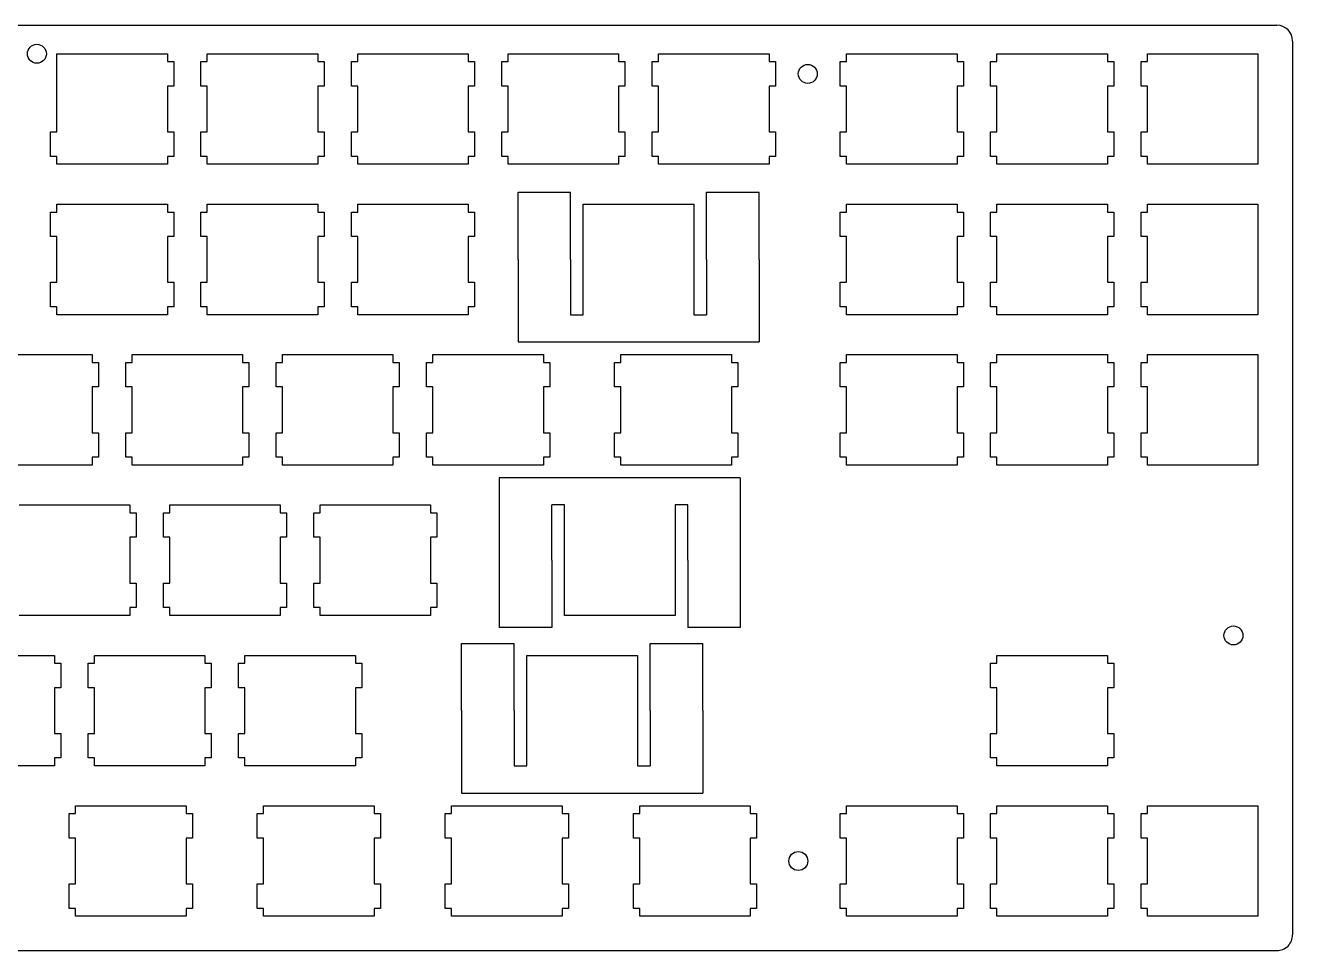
# Model space of a CAD drawing. Header units: millimetres. Extents: x 73 to 424, y 137 to 254.
# Drawn here: x 263.5 to 424, y 136.7 to 253.9 of the extents above; entities that cross this region are included whole.
import ezdxf

# ---------------------------------------------------------------- set-up
doc = ezdxf.new("R2010")
doc.units = ezdxf.units.MM

msp = doc.modelspace()

# ---------------------------------------------------------------- linework, layer by layer
at = {"linetype": 'Continuous'}
for p, q in [((74.57, 253.88), (421.98, 253.88)), ((423.98, 251.88), (423.98, 138.68)), ((325.88, 224.23), (325.88, 232.74)), ((325.88, 232.74), (332.53, 232.74)), ((332.53, 224.23), (332.53, 232.74)), ((349.75, 224.23), (349.75, 232.74)), ((349.75, 232.74), (356.41, 232.74)), ((356.41, 224.23), (356.41, 232.74)), ((334.14, 217.23), (334.14, 231.23)), ((348.14, 231.23), (348.14, 217.23)), ((325.88, 224.23), (325.88, 213.78)), ((332.53, 224.23), (332.53, 217.23)), ((349.75, 224.23), (349.75, 217.23)), ((356.41, 224.23), (356.41, 213.78)), ((332.53, 217.23), (334.14, 217.23)), ((348.14, 217.23), (349.75, 217.23)), ((325.88, 213.78), (356.41, 213.78)), ((323.5, 196.57), (323.5, 177.62)), ((354.03, 196.57), (323.5, 196.57)), ((354.03, 196.57), (354.03, 177.62)), ((330.15, 186.13), (330.15, 193.13)), ((331.76, 193.13), (330.15, 193.13)), ((331.76, 179.13), (331.76, 193.13)), ((347.37, 193.13), (345.76, 193.13)), ((345.76, 193.13), (345.76, 179.13)), ((347.37, 186.13), (347.37, 193.13)), ((330.15, 186.13), (330.15, 177.62)), ((347.37, 186.13), (347.37, 177.62)), ((330.15, 177.62), (323.5, 177.62)), ((354.03, 177.62), (347.37, 177.62)), ((318.73, 167.08), (318.73, 175.59)), ((318.73, 175.59), (325.39, 175.59)), ((325.39, 167.08), (325.39, 175.59)), ((342.61, 167.08), (342.61, 175.59)), ((342.61, 175.59), (349.27, 175.59)), ((349.27, 167.08), (349.27, 175.59)), ((327, 160.08), (327, 174.08)), ((341, 174.08), (341, 160.08)), ((318.73, 167.08), (318.73, 156.63)), ((325.39, 167.08), (325.39, 160.08)), ((342.61, 167.08), (342.61, 160.08)), ((349.27, 167.08), (349.27, 156.63)), ((325.39, 160.08), (327, 160.08)), ((341, 160.08), (342.61, 160.08)), ((318.73, 156.63), (349.27, 156.63)), ((183.74, 136.68), (421.98, 136.68))]:
    msp.add_line(p, q, dxfattribs=at)
at = {"color": 0}
for p, q in [((267.47, 240.38), (267.47, 250.28)), ((267.47, 250.28), (281.47, 250.28)), ((281.47, 250.28), (281.47, 249.28)), ((281.47, 249.28), (282.27, 249.28)), ((282.27, 249.28), (282.27, 246.18)), ((285.72, 246.18), (285.72, 249.28)), ((285.72, 249.28), (286.52, 249.28)), ((286.52, 249.28), (286.52, 250.28)), ((286.52, 250.28), (300.52, 250.28)), ((300.52, 250.28), (300.52, 249.28)), ((300.52, 249.28), (301.32, 249.28)), ((301.32, 249.28), (301.32, 246.18)), ((304.77, 246.18), (304.77, 249.28)), ((304.77, 249.28), (305.57, 249.28)), ((305.57, 249.28), (305.57, 250.28)), ((305.57, 250.28), (319.57, 250.28)), ((319.57, 250.28), (319.57, 249.28)), ((319.57, 249.28), (320.37, 249.28)), ((320.37, 249.28), (320.37, 246.18)), ((323.82, 246.18), (323.82, 249.28)), ((323.82, 249.28), (324.62, 249.28)), ((324.62, 249.28), (324.62, 250.28)), ((324.62, 250.28), (338.62, 250.28)), ((338.62, 250.28), (338.62, 249.28)), ((338.62, 249.28), (339.42, 249.28)), ((339.42, 249.28), (339.42, 246.18)), ((342.87, 246.18), (342.87, 249.28)), ((342.87, 249.28), (343.67, 249.28)), ((343.67, 249.28), (343.67, 250.28)), ((343.67, 250.28), (357.67, 250.28)), ((357.67, 250.28), (357.67, 249.28)), ((357.67, 249.28), (358.47, 249.28)), ((358.47, 249.28), (358.47, 246.18)), ((366.68, 246.18), (366.68, 249.28)), ((366.68, 249.28), (367.48, 249.28)), ((367.48, 249.28), (367.48, 250.28)), ((367.48, 250.28), (381.48, 250.28)), ((381.48, 250.28), (381.48, 249.28)), ((381.48, 249.28), (382.28, 249.28)), ((382.28, 249.28), (382.28, 246.18)), ((385.73, 246.18), (385.73, 249.28)), ((385.73, 249.28), (386.53, 249.28)), ((386.53, 249.28), (386.53, 250.28)), ((386.53, 250.28), (400.53, 250.28)), ((400.53, 250.28), (400.53, 249.28)), ((400.53, 249.28), (401.33, 249.28)), ((401.33, 249.28), (401.33, 246.18)), ((404.78, 246.18), (404.78, 249.28)), ((404.78, 249.28), (405.58, 249.28)), ((405.58, 249.28), (405.58, 250.28)), ((405.58, 250.28), (419.58, 250.28)), ((419.58, 250.28), (419.58, 249.28)), ((419.58, 249.28), (419.58, 237.28)), ((282.27, 246.18), (281.47, 246.18)), ((281.47, 246.18), (281.47, 240.38)), ((286.52, 246.18), (285.72, 246.18)), ((286.52, 240.38), (286.52, 246.18)), ((301.32, 246.18), (300.52, 246.18)), ((300.52, 246.18), (300.52, 240.38)), ((305.57, 246.18), (304.77, 246.18)), ((305.57, 240.38), (305.57, 246.18)), ((320.37, 246.18), (319.57, 246.18)), ((319.57, 246.18), (319.57, 240.38)), ((324.62, 246.18), (323.82, 246.18)), ((324.62, 240.38), (324.62, 246.18)), ((339.42, 246.18), (338.62, 246.18)), ((338.62, 246.18), (338.62, 240.38)), ((343.67, 246.18), (342.87, 246.18)), ((343.67, 240.38), (343.67, 246.18)), ((358.47, 246.18), (357.67, 246.18)), ((357.67, 246.18), (357.67, 240.38)), ((367.48, 246.18), (366.68, 246.18)), ((367.48, 240.38), (367.48, 246.18)), ((382.28, 246.18), (381.48, 246.18)), ((381.48, 246.18), (381.48, 240.38)), ((386.53, 246.18), (385.73, 246.18)), ((386.53, 240.38), (386.53, 246.18)), ((401.33, 246.18), (400.53, 246.18)), ((400.53, 246.18), (400.53, 240.38)), ((405.58, 246.18), (404.78, 246.18)), ((405.58, 240.38), (405.58, 246.18)), ((266.67, 237.28), (266.67, 240.38)), ((266.67, 240.38), (267.47, 240.38)), ((281.47, 240.38), (282.27, 240.38)), ((282.27, 240.38), (282.27, 237.28)), ((285.72, 237.28), (285.72, 240.38)), ((285.72, 240.38), (286.52, 240.38)), ((300.52, 240.38), (301.32, 240.38)), ((301.32, 240.38), (301.32, 237.28)), ((304.77, 237.28), (304.77, 240.38)), ((304.77, 240.38), (305.57, 240.38)), ((319.57, 240.38), (320.37, 240.38)), ((320.37, 240.38), (320.37, 237.28)), ((323.82, 237.28), (323.82, 240.38)), ((323.82, 240.38), (324.62, 240.38)), ((338.62, 240.38), (339.42, 240.38)), ((339.42, 240.38), (339.42, 237.28)), ((342.87, 237.28), (342.87, 240.38)), ((342.87, 240.38), (343.67, 240.38)), ((357.67, 240.38), (358.47, 240.38)), ((358.47, 240.38), (358.47, 237.28)), ((366.68, 237.28), (366.68, 240.38)), ((366.68, 240.38), (367.48, 240.38)), ((381.48, 240.38), (382.28, 240.38)), ((382.28, 240.38), (382.28, 237.28)), ((385.73, 237.28), (385.73, 240.38)), ((385.73, 240.38), (386.53, 240.38)), ((400.53, 240.38), (401.33, 240.38)), ((401.33, 240.38), (401.33, 237.28)), ((404.78, 237.28), (404.78, 240.38)), ((404.78, 240.38), (405.58, 240.38)), ((267.47, 237.28), (266.67, 237.28)), ((267.47, 236.28), (267.47, 237.28)), ((281.47, 236.28), (267.47, 236.28)), ((281.47, 237.28), (281.47, 236.28)), ((282.27, 237.28), (281.47, 237.28)), ((286.52, 237.28), (285.72, 237.28)), ((286.52, 236.28), (286.52, 237.28)), ((300.52, 236.28), (286.52, 236.28)), ((300.52, 237.28), (300.52, 236.28)), ((301.32, 237.28), (300.52, 237.28)), ((305.57, 237.28), (304.77, 237.28)), ((305.57, 236.28), (305.57, 237.28)), ((319.57, 236.28), (305.57, 236.28)), ((319.57, 237.28), (319.57, 236.28)), ((320.37, 237.28), (319.57, 237.28)), ((324.62, 237.28), (323.82, 237.28)), ((324.62, 236.28), (324.62, 237.28)), ((338.62, 236.28), (324.62, 236.28)), ((338.62, 237.28), (338.62, 236.28)), ((339.42, 237.28), (338.62, 237.28)), ((343.67, 237.28), (342.87, 237.28)), ((343.67, 236.28), (343.67, 237.28)), ((357.67, 236.28), (343.67, 236.28)), ((357.67, 237.28), (357.67, 236.28)), ((358.47, 237.28), (357.67, 237.28)), ((367.48, 237.28), (366.68, 237.28)), ((367.48, 236.28), (367.48, 237.28)), ((381.48, 236.28), (367.48, 236.28)), ((381.48, 237.28), (381.48, 236.28)), ((382.28, 237.28), (381.48, 237.28)), ((386.53, 237.28), (385.73, 237.28)), ((386.53, 236.28), (386.53, 237.28)), ((400.53, 236.28), (386.53, 236.28)), ((400.53, 237.28), (400.53, 236.28)), ((401.33, 237.28), (400.53, 237.28)), ((405.58, 237.28), (404.78, 237.28)), ((405.58, 236.28), (405.58, 237.28)), ((419.58, 236.28), (405.58, 236.28)), ((419.58, 237.28), (419.58, 236.28)), ((267.47, 230.23), (267.47, 231.23)), ((267.47, 231.23), (281.47, 231.23)), ((281.47, 231.23), (281.47, 230.23)), ((286.52, 230.23), (286.52, 231.23)), ((286.52, 231.23), (300.52, 231.23)), ((300.52, 231.23), (300.52, 230.23)), ((305.57, 230.23), (305.57, 231.23)), ((305.57, 231.23), (319.57, 231.23)), ((319.57, 231.23), (319.57, 230.23)), ((334.14, 231.23), (348.14, 231.23)), ((367.48, 230.23), (367.48, 231.23)), ((367.48, 231.23), (381.48, 231.23)), ((381.48, 231.23), (381.48, 230.23)), ((386.53, 230.23), (386.53, 231.23)), ((386.53, 231.23), (400.53, 231.23)), ((400.53, 231.23), (400.53, 230.23)), ((405.58, 230.23), (405.58, 231.23)), ((405.58, 231.23), (419.58, 231.23)), ((419.58, 231.23), (419.58, 227.13)), ((266.67, 227.13), (266.67, 230.23)), ((266.67, 230.23), (267.47, 230.23)), ((281.47, 230.23), (282.27, 230.23)), ((282.27, 230.23), (282.27, 227.13)), ((285.72, 227.13), (285.72, 230.23)), ((285.72, 230.23), (286.52, 230.23)), ((300.52, 230.23), (301.32, 230.23)), ((301.32, 230.23), (301.32, 227.13)), ((304.77, 227.13), (304.77, 230.23)), ((304.77, 230.23), (305.57, 230.23)), ((319.57, 230.23), (320.37, 230.23)), ((320.37, 230.23), (320.37, 227.13)), ((366.68, 227.13), (366.68, 230.23)), ((366.68, 230.23), (367.48, 230.23)), ((381.48, 230.23), (382.28, 230.23)), ((382.28, 230.23), (382.28, 227.13)), ((385.73, 227.13), (385.73, 230.23)), ((385.73, 230.23), (386.53, 230.23)), ((400.53, 230.23), (401.33, 230.23)), ((401.33, 230.23), (401.33, 227.13)), ((404.78, 227.13), (404.78, 230.23)), ((404.78, 230.23), (405.58, 230.23)), ((267.47, 227.13), (266.67, 227.13)), ((267.47, 221.33), (267.47, 227.13)), ((282.27, 227.13), (281.47, 227.13)), ((281.47, 227.13), (281.47, 221.33)), ((286.52, 227.13), (285.72, 227.13)), ((286.52, 221.33), (286.52, 227.13)), ((301.32, 227.13), (300.52, 227.13)), ((300.52, 227.13), (300.52, 221.33)), ((305.57, 227.13), (304.77, 227.13)), ((305.57, 221.33), (305.57, 227.13)), ((320.37, 227.13), (319.57, 227.13)), ((319.57, 227.13), (319.57, 221.33)), ((367.48, 227.13), (366.68, 227.13)), ((367.48, 221.33), (367.48, 227.13)), ((382.28, 227.13), (381.48, 227.13)), ((381.48, 227.13), (381.48, 221.33)), ((386.53, 227.13), (385.73, 227.13)), ((386.53, 221.33), (386.53, 227.13)), ((401.33, 227.13), (400.53, 227.13)), ((400.53, 227.13), (400.53, 221.33)), ((405.58, 227.13), (404.78, 227.13)), ((405.58, 221.33), (405.58, 227.13)), ((419.58, 227.13), (419.58, 218.23)), ((266.67, 218.23), (266.67, 221.33)), ((266.67, 221.33), (267.47, 221.33)), ((281.47, 221.33), (282.27, 221.33)), ((282.27, 221.33), (282.27, 218.23)), ((285.72, 218.23), (285.72, 221.33)), ((285.72, 221.33), (286.52, 221.33)), ((300.52, 221.33), (301.32, 221.33)), ((301.32, 221.33), (301.32, 218.23)), ((304.77, 218.23), (304.77, 221.33)), ((304.77, 221.33), (305.57, 221.33)), ((319.57, 221.33), (320.37, 221.33)), ((320.37, 221.33), (320.37, 218.23)), ((366.68, 218.23), (366.68, 221.33)), ((366.68, 221.33), (367.48, 221.33)), ((381.48, 221.33), (382.28, 221.33)), ((382.28, 221.33), (382.28, 218.23)), ((385.73, 218.23), (385.73, 221.33)), ((385.73, 221.33), (386.53, 221.33)), ((400.53, 221.33), (401.33, 221.33)), ((401.33, 221.33), (401.33, 218.23)), ((404.78, 218.23), (404.78, 221.33)), ((404.78, 221.33), (405.58, 221.33)), ((267.47, 218.23), (266.67, 218.23)), ((267.47, 217.23), (267.47, 218.23)), ((281.47, 217.23), (267.47, 217.23)), ((281.47, 218.23), (281.47, 217.23)), ((282.27, 218.23), (281.47, 218.23)), ((286.52, 218.23), (285.72, 218.23)), ((286.52, 217.23), (286.52, 218.23)), ((300.52, 217.23), (286.52, 217.23)), ((300.52, 218.23), (300.52, 217.23)), ((301.32, 218.23), (300.52, 218.23)), ((305.57, 218.23), (304.77, 218.23)), ((305.57, 217.23), (305.57, 218.23)), ((319.57, 217.23), (305.57, 217.23)), ((319.57, 218.23), (319.57, 217.23)), ((320.37, 218.23), (319.57, 218.23)), ((367.48, 218.23), (366.68, 218.23)), ((367.48, 217.23), (367.48, 218.23)), ((381.48, 217.23), (367.48, 217.23)), ((381.48, 218.23), (381.48, 217.23)), ((382.28, 218.23), (381.48, 218.23)), ((386.53, 218.23), (385.73, 218.23)), ((386.53, 217.23), (386.53, 218.23)), ((400.53, 217.23), (386.53, 217.23)), ((400.53, 218.23), (400.53, 217.23)), ((401.33, 218.23), (400.53, 218.23)), ((405.58, 218.23), (404.78, 218.23)), ((405.58, 217.23), (405.58, 218.23)), ((419.58, 217.23), (405.58, 217.23)), ((419.58, 218.23), (419.58, 217.23)), ((257.94, 212.18), (271.94, 212.18)), ((271.94, 212.18), (271.94, 211.18)), ((276.99, 211.18), (276.99, 212.18)), ((276.99, 212.18), (290.99, 212.18)), ((290.99, 212.18), (290.99, 211.18)), ((296.04, 211.18), (296.04, 212.18)), ((296.04, 212.18), (310.04, 212.18)), ((310.04, 212.18), (310.04, 211.18)), ((315.09, 211.18), (315.09, 212.18)), ((315.09, 212.18), (329.09, 212.18)), ((329.09, 212.18), (329.09, 211.18)), ((338.91, 211.18), (338.91, 212.18)), ((338.91, 212.18), (352.91, 212.18)), ((352.91, 212.18), (352.91, 211.18)), ((367.48, 211.18), (367.48, 212.18)), ((367.48, 212.18), (381.48, 212.18)), ((381.48, 212.18), (381.48, 211.18)), ((386.53, 211.18), (386.53, 212.18)), ((386.53, 212.18), (400.53, 212.18)), ((400.53, 212.18), (400.53, 211.18)), ((405.58, 211.18), (405.58, 212.18)), ((405.58, 212.18), (419.58, 212.18)), ((419.58, 212.18), (419.58, 208.08)), ((271.94, 211.18), (272.74, 211.18)), ((272.74, 211.18), (272.74, 208.08)), ((276.19, 208.08), (276.19, 211.18)), ((276.19, 211.18), (276.99, 211.18)), ((290.99, 211.18), (291.79, 211.18)), ((291.79, 211.18), (291.79, 208.08)), ((295.24, 208.08), (295.24, 211.18)), ((295.24, 211.18), (296.04, 211.18)), ((310.04, 211.18), (310.84, 211.18)), ((310.84, 211.18), (310.84, 208.08)), ((314.29, 208.08), (314.29, 211.18)), ((314.29, 211.18), (315.09, 211.18)), ((329.09, 211.18), (329.89, 211.18)), ((329.89, 211.18), (329.89, 208.08)), ((338.11, 208.08), (338.11, 211.18)), ((338.11, 211.18), (338.91, 211.18)), ((352.91, 211.18), (353.71, 211.18)), ((353.71, 211.18), (353.71, 208.08)), ((366.68, 208.08), (366.68, 211.18)), ((366.68, 211.18), (367.48, 211.18)), ((381.48, 211.18), (382.28, 211.18)), ((382.28, 211.18), (382.28, 208.08)), ((385.73, 208.08), (385.73, 211.18)), ((385.73, 211.18), (386.53, 211.18)), ((400.53, 211.18), (401.33, 211.18)), ((401.33, 211.18), (401.33, 208.08)), ((404.78, 208.08), (404.78, 211.18)), ((404.78, 211.18), (405.58, 211.18)), ((272.74, 208.08), (271.94, 208.08)), ((271.94, 208.08), (271.94, 202.28)), ((276.99, 208.08), (276.19, 208.08)), ((276.99, 202.28), (276.99, 208.08)), ((291.79, 208.08), (290.99, 208.08)), ((290.99, 208.08), (290.99, 202.28)), ((296.04, 208.08), (295.24, 208.08)), ((296.04, 202.28), (296.04, 208.08)), ((310.84, 208.08), (310.04, 208.08)), ((310.04, 208.08), (310.04, 202.28)), ((315.09, 208.08), (314.29, 208.08)), ((315.09, 202.28), (315.09, 208.08)), ((329.89, 208.08), (329.09, 208.08)), ((329.09, 208.08), (329.09, 202.28)), ((338.91, 208.08), (338.11, 208.08)), ((338.91, 202.28), (338.91, 208.08)), ((353.71, 208.08), (352.91, 208.08)), ((352.91, 208.08), (352.91, 202.28)), ((367.48, 208.08), (366.68, 208.08)), ((367.48, 202.28), (367.48, 208.08)), ((382.28, 208.08), (381.48, 208.08)), ((381.48, 208.08), (381.48, 202.28)), ((386.53, 208.08), (385.73, 208.08)), ((386.53, 202.28), (386.53, 208.08)), ((401.33, 208.08), (400.53, 208.08)), ((400.53, 208.08), (400.53, 202.28)), ((405.58, 208.08), (404.78, 208.08)), ((405.58, 202.28), (405.58, 208.08)), ((419.58, 208.08), (419.58, 199.18)), ((271.94, 202.28), (272.74, 202.28)), ((272.74, 202.28), (272.74, 199.18)), ((276.19, 199.18), (276.19, 202.28)), ((276.19, 202.28), (276.99, 202.28)), ((290.99, 202.28), (291.79, 202.28)), ((291.79, 202.28), (291.79, 199.18)), ((295.24, 199.18), (295.24, 202.28)), ((295.24, 202.28), (296.04, 202.28)), ((310.04, 202.28), (310.84, 202.28)), ((310.84, 202.28), (310.84, 199.18)), ((314.29, 199.18), (314.29, 202.28)), ((314.29, 202.28), (315.09, 202.28)), ((329.09, 202.28), (329.89, 202.28)), ((329.89, 202.28), (329.89, 199.18)), ((338.11, 199.18), (338.11, 202.28)), ((338.11, 202.28), (338.91, 202.28)), ((352.91, 202.28), (353.71, 202.28)), ((353.71, 202.28), (353.71, 199.18)), ((366.68, 199.18), (366.68, 202.28)), ((366.68, 202.28), (367.48, 202.28)), ((381.48, 202.28), (382.28, 202.28)), ((382.28, 202.28), (382.28, 199.18)), ((385.73, 199.18), (385.73, 202.28)), ((385.73, 202.28), (386.53, 202.28)), ((400.53, 202.28), (401.33, 202.28)), ((401.33, 202.28), (401.33, 199.18)), ((404.78, 199.18), (404.78, 202.28)), ((404.78, 202.28), (405.58, 202.28)), ((271.94, 199.18), (271.94, 198.18)), ((272.74, 199.18), (271.94, 199.18)), ((276.99, 199.18), (276.19, 199.18)), ((276.99, 198.18), (276.99, 199.18)), ((290.99, 199.18), (290.99, 198.18)), ((291.79, 199.18), (290.99, 199.18)), ((296.04, 199.18), (295.24, 199.18)), ((296.04, 198.18), (296.04, 199.18)), ((310.04, 199.18), (310.04, 198.18)), ((310.84, 199.18), (310.04, 199.18)), ((315.09, 199.18), (314.29, 199.18)), ((315.09, 198.18), (315.09, 199.18)), ((329.09, 199.18), (329.09, 198.18)), ((329.89, 199.18), (329.09, 199.18)), ((338.91, 199.18), (338.11, 199.18)), ((338.91, 198.18), (338.91, 199.18)), ((352.91, 199.18), (352.91, 198.18)), ((353.71, 199.18), (352.91, 199.18)), ((367.48, 199.18), (366.68, 199.18)), ((367.48, 198.18), (367.48, 199.18)), ((381.48, 199.18), (381.48, 198.18)), ((382.28, 199.18), (381.48, 199.18)), ((386.53, 199.18), (385.73, 199.18)), ((386.53, 198.18), (386.53, 199.18)), ((400.53, 199.18), (400.53, 198.18)), ((401.33, 199.18), (400.53, 199.18)), ((405.58, 199.18), (404.78, 199.18)), ((405.58, 198.18), (405.58, 199.18)), ((419.58, 199.18), (419.58, 198.18)), ((271.94, 198.18), (257.94, 198.18)), ((290.99, 198.18), (276.99, 198.18)), ((310.04, 198.18), (296.04, 198.18)), ((329.09, 198.18), (315.09, 198.18)), ((352.91, 198.18), (338.91, 198.18)), ((381.48, 198.18), (367.48, 198.18)), ((400.53, 198.18), (386.53, 198.18)), ((419.58, 198.18), (405.58, 198.18)), ((262.71, 193.13), (276.71, 193.13)), ((276.71, 193.13), (276.71, 192.13)), ((281.76, 192.13), (281.76, 193.13)), ((281.76, 193.13), (295.76, 193.13)), ((295.76, 193.13), (295.76, 192.13)), ((300.81, 192.13), (300.81, 193.13)), ((300.81, 193.13), (314.81, 193.13)), ((314.81, 193.13), (314.81, 192.13)), ((276.71, 192.13), (277.51, 192.13)), ((277.51, 192.13), (277.51, 189.03)), ((280.96, 189.03), (280.96, 192.13)), ((280.96, 192.13), (281.76, 192.13)), ((295.76, 192.13), (296.56, 192.13)), ((296.56, 192.13), (296.56, 189.03)), ((300.01, 189.03), (300.01, 192.13)), ((300.01, 192.13), (300.81, 192.13)), ((314.81, 192.13), (315.61, 192.13)), ((315.61, 192.13), (315.61, 189.03)), ((277.51, 189.03), (276.71, 189.03)), ((276.71, 189.03), (276.71, 183.23)), ((281.76, 189.03), (280.96, 189.03)), ((281.76, 183.23), (281.76, 189.03)), ((296.56, 189.03), (295.76, 189.03)), ((295.76, 189.03), (295.76, 183.23)), ((300.81, 189.03), (300.01, 189.03)), ((300.81, 183.23), (300.81, 189.03)), ((315.61, 189.03), (314.81, 189.03)), ((314.81, 189.03), (314.81, 183.23)), ((276.71, 183.23), (277.51, 183.23)), ((277.51, 183.23), (277.51, 180.13)), ((280.96, 180.13), (280.96, 183.23)), ((280.96, 183.23), (281.76, 183.23)), ((295.76, 183.23), (296.56, 183.23)), ((296.56, 183.23), (296.56, 180.13)), ((300.01, 180.13), (300.01, 183.23)), ((300.01, 183.23), (300.81, 183.23)), ((314.81, 183.23), (315.61, 183.23)), ((315.61, 183.23), (315.61, 180.13)), ((276.71, 180.13), (276.71, 179.13)), ((277.51, 180.13), (276.71, 180.13)), ((281.76, 180.13), (280.96, 180.13)), ((281.76, 179.13), (281.76, 180.13)), ((295.76, 180.13), (295.76, 179.13)), ((296.56, 180.13), (295.76, 180.13)), ((300.81, 180.13), (300.01, 180.13)), ((300.81, 179.13), (300.81, 180.13)), ((314.81, 180.13), (314.81, 179.13)), ((315.61, 180.13), (314.81, 180.13)), ((276.71, 179.13), (262.71, 179.13)), ((295.76, 179.13), (281.76, 179.13)), ((314.81, 179.13), (300.81, 179.13)), ((345.76, 179.13), (331.76, 179.13)), ((253.18, 174.08), (267.18, 174.08)), ((267.18, 174.08), (267.18, 173.08)), ((272.23, 173.08), (272.23, 174.08)), ((272.23, 174.08), (286.23, 174.08)), ((286.23, 174.08), (286.23, 173.08)), ((291.28, 173.08), (291.28, 174.08)), ((291.28, 174.08), (305.28, 174.08)), ((305.28, 174.08), (305.28, 173.08)), ((327, 174.08), (341, 174.08)), ((386.53, 173.08), (386.53, 174.08)), ((386.53, 174.08), (400.53, 174.08)), ((400.53, 174.08), (400.53, 173.08)), ((267.18, 173.08), (267.98, 173.08)), ((267.98, 173.08), (267.98, 169.98)), ((271.43, 169.98), (271.43, 173.08)), ((271.43, 173.08), (272.23, 173.08)), ((286.23, 173.08), (287.03, 173.08)), ((287.03, 173.08), (287.03, 169.98)), ((290.48, 169.98), (290.48, 173.08)), ((290.48, 173.08), (291.28, 173.08)), ((305.28, 173.08), (306.08, 173.08)), ((306.08, 173.08), (306.08, 169.98)), ((385.73, 169.98), (385.73, 173.08)), ((385.73, 173.08), (386.53, 173.08)), ((400.53, 173.08), (401.33, 173.08)), ((401.33, 173.08), (401.33, 169.98)), ((267.98, 169.98), (267.18, 169.98)), ((267.18, 169.98), (267.18, 164.18)), ((272.23, 169.98), (271.43, 169.98)), ((272.23, 164.18), (272.23, 169.98)), ((287.03, 169.98), (286.23, 169.98)), ((286.23, 169.98), (286.23, 164.18)), ((291.28, 169.98), (290.48, 169.98)), ((291.28, 164.18), (291.28, 169.98)), ((306.08, 169.98), (305.28, 169.98)), ((305.28, 169.98), (305.28, 164.18)), ((386.53, 169.98), (385.73, 169.98)), ((386.53, 164.18), (386.53, 169.98)), ((401.33, 169.98), (400.53, 169.98)), ((400.53, 169.98), (400.53, 164.18)), ((267.18, 164.18), (267.98, 164.18)), ((267.98, 164.18), (267.98, 161.08)), ((271.43, 161.08), (271.43, 164.18)), ((271.43, 164.18), (272.23, 164.18)), ((286.23, 164.18), (287.03, 164.18)), ((287.03, 164.18), (287.03, 161.08)), ((290.48, 161.08), (290.48, 164.18)), ((290.48, 164.18), (291.28, 164.18)), ((305.28, 164.18), (306.08, 164.18)), ((306.08, 164.18), (306.08, 161.08)), ((385.73, 161.08), (385.73, 164.18)), ((385.73, 164.18), (386.53, 164.18)), ((400.53, 164.18), (401.33, 164.18)), ((401.33, 164.18), (401.33, 161.08)), ((267.18, 161.08), (267.18, 160.08)), ((267.98, 161.08), (267.18, 161.08)), ((272.23, 161.08), (271.43, 161.08)), ((272.23, 160.08), (272.23, 161.08)), ((286.23, 161.08), (286.23, 160.08)), ((287.03, 161.08), (286.23, 161.08)), ((291.28, 161.08), (290.48, 161.08)), ((291.28, 160.08), (291.28, 161.08)), ((305.28, 161.08), (305.28, 160.08)), ((306.08, 161.08), (305.28, 161.08)), ((386.53, 161.08), (385.73, 161.08)), ((386.53, 160.08), (386.53, 161.08)), ((400.53, 161.08), (400.53, 160.08)), ((401.33, 161.08), (400.53, 161.08)), ((267.18, 160.08), (253.18, 160.08)), ((286.23, 160.08), (272.23, 160.08)), ((305.28, 160.08), (291.28, 160.08)), ((400.53, 160.08), (386.53, 160.08)), ((269.85, 154.03), (269.85, 155.03)), ((269.85, 155.03), (283.85, 155.03)), ((283.85, 155.03), (283.85, 154.03)), ((293.66, 154.03), (293.66, 155.03)), ((293.66, 155.03), (307.66, 155.03)), ((307.66, 155.03), (307.66, 154.03)), ((317.47, 154.03), (317.47, 155.03)), ((317.47, 155.03), (331.47, 155.03)), ((331.47, 155.03), (331.47, 154.03)), ((341.29, 154.03), (341.29, 155.03)), ((341.29, 155.03), (355.29, 155.03)), ((355.29, 155.03), (355.29, 154.03)), ((367.48, 154.03), (367.48, 155.03)), ((367.48, 155.03), (381.48, 155.03)), ((381.48, 155.03), (381.48, 154.03)), ((386.53, 154.03), (386.53, 155.03)), ((386.53, 155.03), (400.53, 155.03)), ((400.53, 155.03), (400.53, 154.03)), ((405.58, 154.03), (405.58, 155.03)), ((405.58, 155.03), (419.58, 155.03)), ((419.58, 155.03), (419.58, 150.93)), ((269.05, 150.93), (269.05, 154.03)), ((269.05, 154.03), (269.85, 154.03)), ((283.85, 154.03), (284.65, 154.03)), ((284.65, 154.03), (284.65, 150.93)), ((292.86, 150.93), (292.86, 154.03)), ((292.86, 154.03), (293.66, 154.03)), ((307.66, 154.03), (308.46, 154.03)), ((308.46, 154.03), (308.46, 150.93)), ((316.67, 150.93), (316.67, 154.03)), ((316.67, 154.03), (317.47, 154.03)), ((331.47, 154.03), (332.27, 154.03)), ((332.27, 154.03), (332.27, 150.93)), ((340.49, 150.93), (340.49, 154.03)), ((340.49, 154.03), (341.29, 154.03)), ((355.29, 154.03), (356.09, 154.03)), ((356.09, 154.03), (356.09, 150.93)), ((366.68, 150.93), (366.68, 154.03)), ((366.68, 154.03), (367.48, 154.03)), ((381.48, 154.03), (382.28, 154.03)), ((382.28, 154.03), (382.28, 150.93)), ((385.73, 150.93), (385.73, 154.03)), ((385.73, 154.03), (386.53, 154.03)), ((400.53, 154.03), (401.33, 154.03)), ((401.33, 154.03), (401.33, 150.93)), ((404.78, 150.93), (404.78, 154.03)), ((404.78, 154.03), (405.58, 154.03)), ((269.85, 150.93), (269.05, 150.93)), ((269.85, 145.13), (269.85, 150.93)), ((284.65, 150.93), (283.85, 150.93)), ((283.85, 150.93), (283.85, 145.13)), ((293.66, 150.93), (292.86, 150.93)), ((293.66, 145.13), (293.66, 150.93)), ((308.46, 150.93), (307.66, 150.93)), ((307.66, 150.93), (307.66, 145.13)), ((317.47, 150.93), (316.67, 150.93)), ((317.47, 145.13), (317.47, 150.93)), ((332.27, 150.93), (331.47, 150.93)), ((331.47, 150.93), (331.47, 145.13)), ((341.29, 150.93), (340.49, 150.93)), ((341.29, 145.13), (341.29, 150.93)), ((356.09, 150.93), (355.29, 150.93)), ((355.29, 150.93), (355.29, 145.13)), ((367.48, 150.93), (366.68, 150.93)), ((367.48, 145.13), (367.48, 150.93)), ((382.28, 150.93), (381.48, 150.93)), ((381.48, 150.93), (381.48, 145.13)), ((386.53, 150.93), (385.73, 150.93)), ((386.53, 145.13), (386.53, 150.93)), ((401.33, 150.93), (400.53, 150.93)), ((400.53, 150.93), (400.53, 145.13)), ((405.58, 150.93), (404.78, 150.93)), ((405.58, 145.13), (405.58, 150.93)), ((419.58, 150.93), (419.58, 142.03)), ((269.05, 142.03), (269.05, 145.13)), ((269.05, 145.13), (269.85, 145.13)), ((283.85, 145.13), (284.65, 145.13)), ((284.65, 145.13), (284.65, 142.03)), ((292.86, 142.03), (292.86, 145.13)), ((292.86, 145.13), (293.66, 145.13)), ((307.66, 145.13), (308.46, 145.13)), ((308.46, 145.13), (308.46, 142.03)), ((316.67, 142.03), (316.67, 145.13)), ((316.67, 145.13), (317.47, 145.13)), ((331.47, 145.13), (332.27, 145.13)), ((332.27, 145.13), (332.27, 142.03)), ((340.49, 142.03), (340.49, 145.13)), ((340.49, 145.13), (341.29, 145.13)), ((355.29, 145.13), (356.09, 145.13)), ((356.09, 145.13), (356.09, 142.03)), ((366.68, 142.03), (366.68, 145.13)), ((366.68, 145.13), (367.48, 145.13)), ((381.48, 145.13), (382.28, 145.13)), ((382.28, 145.13), (382.28, 142.03)), ((385.73, 142.03), (385.73, 145.13)), ((385.73, 145.13), (386.53, 145.13)), ((400.53, 145.13), (401.33, 145.13)), ((401.33, 145.13), (401.33, 142.03)), ((404.78, 142.03), (404.78, 145.13)), ((404.78, 145.13), (405.58, 145.13)), ((269.85, 142.03), (269.05, 142.03)), ((269.85, 141.03), (269.85, 142.03)), ((283.85, 142.03), (283.85, 141.03)), ((284.65, 142.03), (283.85, 142.03)), ((293.66, 142.03), (292.86, 142.03)), ((293.66, 141.03), (293.66, 142.03)), ((307.66, 142.03), (307.66, 141.03)), ((308.46, 142.03), (307.66, 142.03)), ((317.47, 142.03), (316.67, 142.03)), ((317.47, 141.03), (317.47, 142.03)), ((331.47, 142.03), (331.47, 141.03)), ((332.27, 142.03), (331.47, 142.03)), ((341.29, 142.03), (340.49, 142.03)), ((341.29, 141.03), (341.29, 142.03)), ((355.29, 142.03), (355.29, 141.03)), ((356.09, 142.03), (355.29, 142.03)), ((367.48, 142.03), (366.68, 142.03)), ((367.48, 141.03), (367.48, 142.03)), ((381.48, 142.03), (381.48, 141.03)), ((382.28, 142.03), (381.48, 142.03)), ((386.53, 142.03), (385.73, 142.03)), ((386.53, 141.03), (386.53, 142.03)), ((400.53, 142.03), (400.53, 141.03)), ((401.33, 142.03), (400.53, 142.03)), ((405.58, 142.03), (404.78, 142.03)), ((405.58, 141.03), (405.58, 142.03)), ((419.58, 142.03), (419.58, 141.03)), ((283.85, 141.03), (269.85, 141.03)), ((307.66, 141.03), (293.66, 141.03)), ((331.47, 141.03), (317.47, 141.03)), ((355.29, 141.03), (341.29, 141.03)), ((381.48, 141.03), (367.48, 141.03)), ((400.53, 141.03), (386.53, 141.03)), ((419.58, 141.03), (405.58, 141.03))]:
    msp.add_line(p, q, dxfattribs=at)
at = {"linetype": 'Continuous'}
for centre in [(264.94, 250.28), (362.57, 247.73), (416.48, 176.6), (361.38, 148.03)]:
    msp.add_circle(centre, 1.2, dxfattribs=at)
for centre, start, end in [((421.98, 251.88), 0, 90), ((421.98, 138.68), 269.9989, 0)]:
    msp.add_arc(centre, 2, start, end, dxfattribs=at)

doc.saveas('drawing.dxf')
